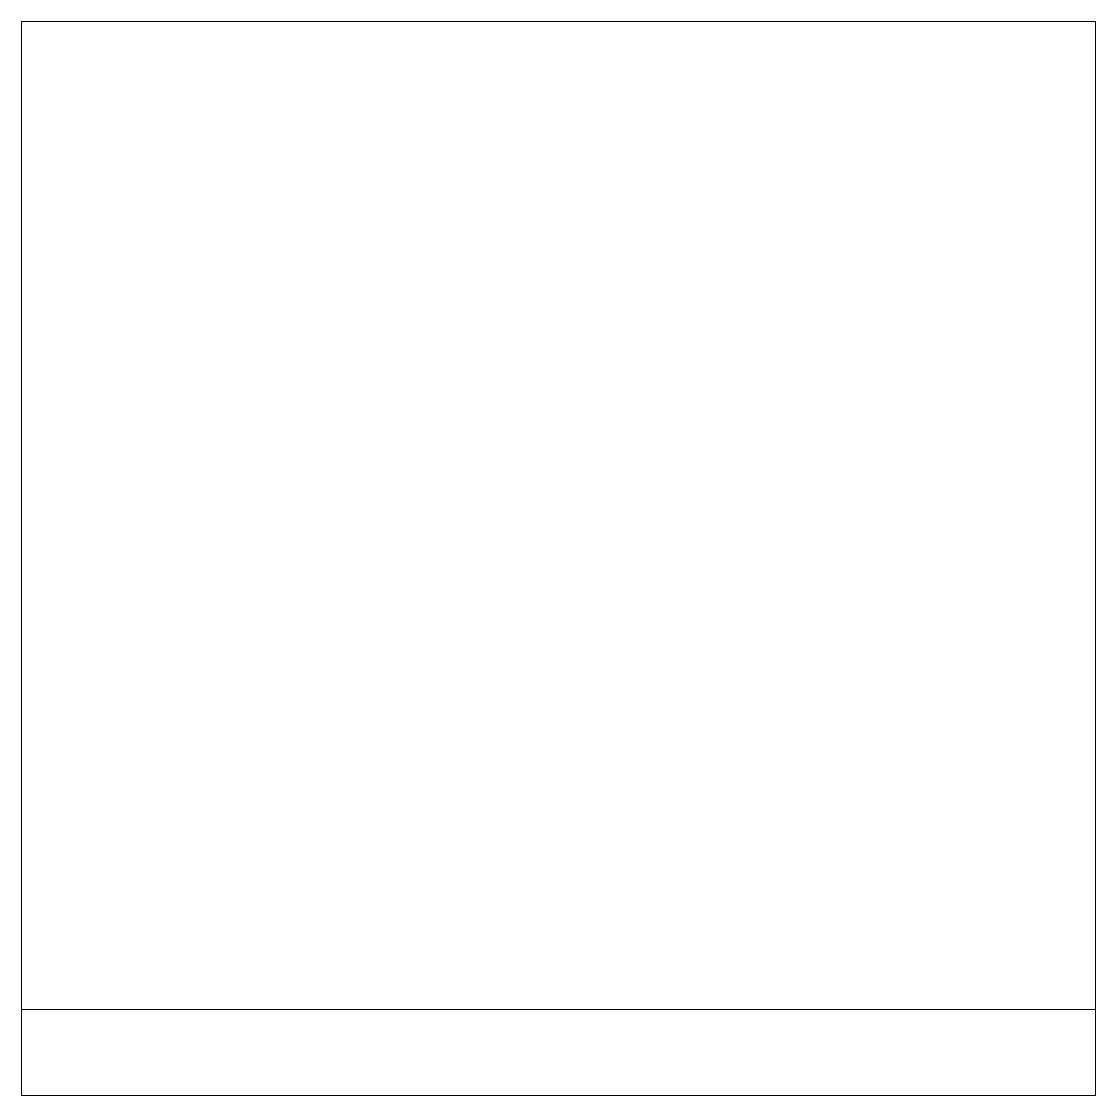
# Model space of a CAD drawing. Header units: millimetres. Extents: x 2465 to 2565, y 1703 to 1803.
import ezdxf

# ---------------------------------------------------------------- set-up
doc = ezdxf.new("R2010")
doc.units = ezdxf.units.MM
doc.header["$LTSCALE"] = 5
doc.linetypes.add('XKITLINE00', pattern=[0])
doc.layers.add('Part', color=2, linetype='Continuous', lineweight=0)

# ---------------------------------------------------------------- blocks, each defined once
blk = doc.blocks.new('*A00')
at = {"layer": 'Part', "color": 2, "linetype": 'XKITLINE00', "lineweight": 0}
for p, q in [((2465.3, 1702.92), (2465.3, 1802.92)), ((2465.3, 1802.92), (2565.3, 1802.92)), ((2565.3, 1802.92), (2565.3, 1702.92)), ((2565.3, 1710.92), (2465.3, 1710.92)), ((2565.3, 1702.92), (2465.3, 1702.92))]:
    blk.add_line(p, q, dxfattribs=at)

msp = doc.modelspace()

# ---------------------------------------------------------------- block references
at = {"lineweight": 0}
msp.add_blockref('*A00', (0, 0), dxfattribs=at)

doc.saveas('drawing.dxf')
